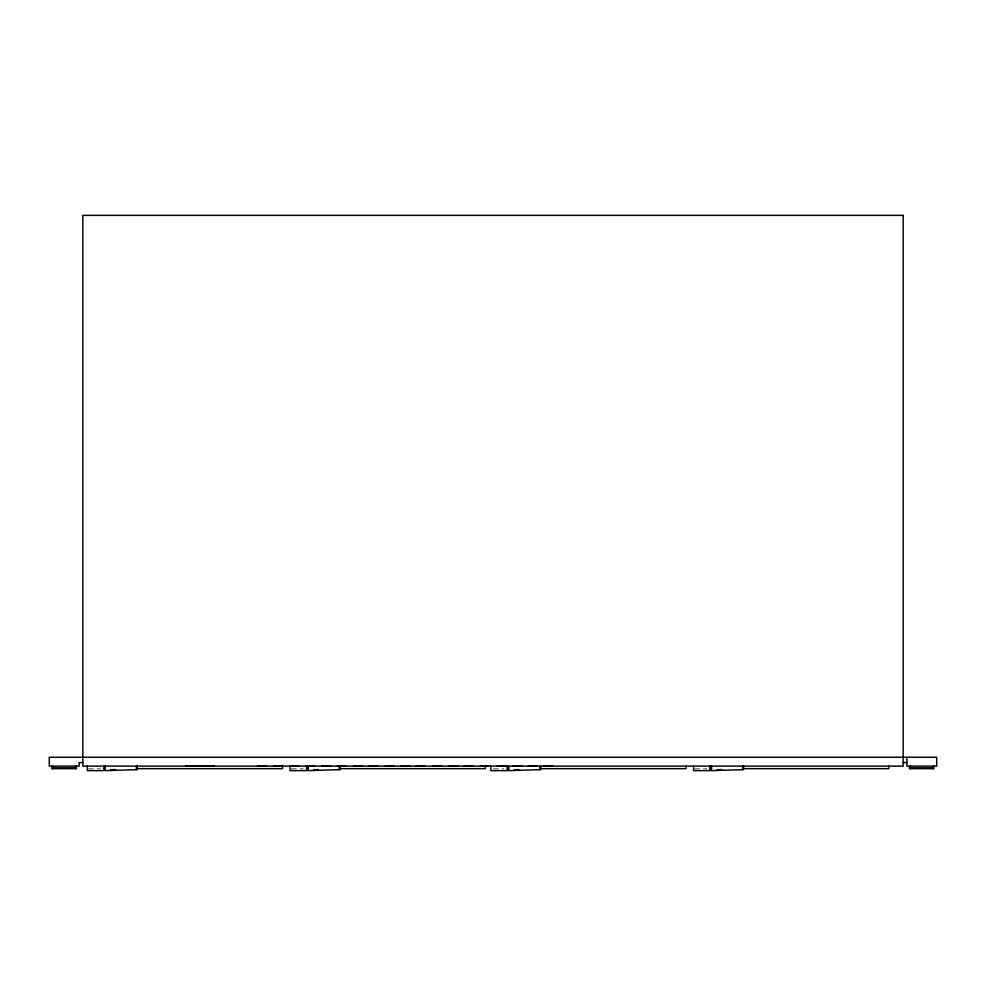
<?xml version="1.0" encoding="UTF-8"?>
<svg xmlns="http://www.w3.org/2000/svg" width="986" height="986" viewBox="0 0 986 986"><rect width="100%" height="100%" fill="white"/><g stroke="black" fill="none" stroke-linecap="round" stroke-linejoin="round"><path stroke-width="0.74" stroke-dasharray="4.93 3.7" d="M88.567 768.858L100.498 768.858M291.375 768.858L303.306 768.858M493.53 768.858L503.969 768.858M694.847 768.858L706.777 768.858"/><path stroke-width="1.48" d="M115.35 769.573L110.888 769.746L110.888 770.621M318.158 769.573L313.696 769.746L313.696 770.621M518.821 769.573L514.359 769.746L514.359 770.621M721.641 769.573L717.167 769.746L717.167 770.621M82.836 762.597L79.151 762.597L79.151 766.122L49.3 766.122L49.3 757.26L936.7 757.26L936.7 766.122L906.849 766.122L906.849 757.26M903.164 762.597L906.849 762.597M185.861 765.74L205.827 765.74M206.394 765.74L214.282 765.74M52.578 767.884L75.7 767.884M910.115 767.884L933.249 767.884M103.801 768.082L105.231 768.082M306.609 768.082L308.039 768.082M507.272 768.082L508.702 768.082M710.08 768.082L711.51 768.082M137.251 768.661L282.501 768.661L282.526 765.53L273.529 766.122M340.059 768.661L485.309 768.661L485.309 766.122M540.722 768.661L685.973 768.661L685.973 766.122M743.53 768.661L888.793 768.661L888.793 766.122M933.902 766.122L933.902 768.661L909.462 768.661L909.462 766.122M933.249 766.122L933.249 768.661M910.115 766.122L910.115 768.661M743.53 766.122L743.53 769.647L711.51 770.621L711.51 766.122M742.668 766.122L742.668 769.672M710.08 766.122L710.08 770.621L693.602 770.621L693.602 766.122M552.973 766.122L543.989 766.122M540.722 766.122L540.722 769.647L508.702 770.621L508.702 766.122M539.86 766.122L539.86 769.672M537.382 766.122L528.385 766.122M522.099 766.122L513.102 766.122M507.272 766.122L507.272 770.621L490.794 770.621L490.794 766.122M506.237 766.122L497.252 766.122M489.438 766.122L480.441 766.122M473.218 766.122L464.221 766.122M458.157 766.122L449.111 766.122M441.568 766.122L432.607 766.122M425.065 766.122L416.067 766.122M409.917 766.122L400.92 766.122M394.24 766.122L385.243 766.122M377.971 766.122L368.974 766.122M362.552 766.122L353.567 766.122M346.024 766.122L337.027 766.122M340.059 766.122L340.059 769.647L308.039 770.621L307.854 765.53M339.283 765.53L339.196 769.672M330.877 766.122L321.88 766.122M314.596 766.122L305.598 766.122M306.609 766.122L306.609 770.621L290.13 770.621L290.069 765.53M298.783 766.122L289.785 766.122M266.54 766.122L257.543 766.122M137.251 766.122L137.251 769.647L105.231 770.621L105.231 766.122M136.388 766.122L136.388 769.672M103.801 766.122L103.801 770.621L87.323 770.621L87.323 766.122M76.353 766.122L76.353 768.661L51.925 768.661L51.925 766.122M75.7 766.122L75.7 768.661M52.578 766.122L52.578 768.661M903.164 215.379L82.836 215.379L82.836 766.122L903.164 766.122L903.164 215.379"/></g></svg>
